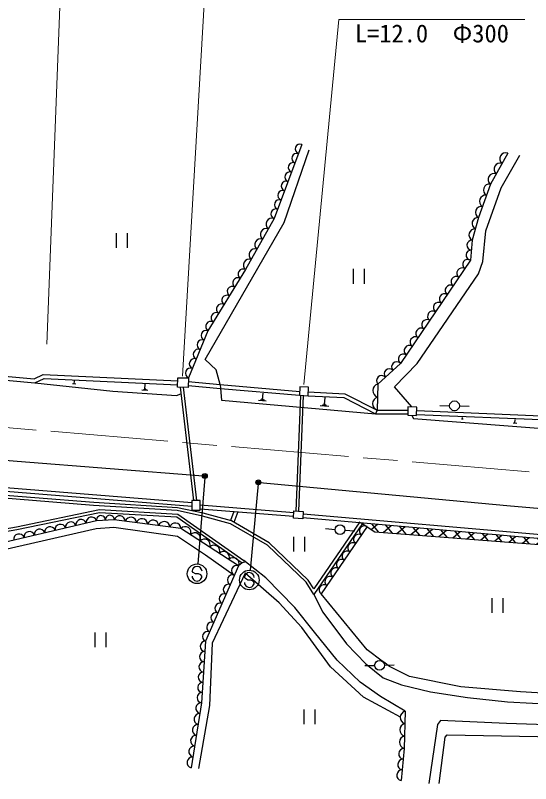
# Model space of a CAD drawing. Units: millimetres, scale not verified. Extents: x 40000 to 680000, y 20000 to 380000.
# Drawn here: x 279847 to 332422, y 240177 to 318496 of the extents above; entities that cross this region are included whole.
import ezdxf
from ezdxf.enums import TextEntityAlignment as Align

# ---------------------------------------------------------------- set-up
doc = ezdxf.new("R2010")
doc.units = ezdxf.units.MM
doc.header["$LTSCALE"] = 1000
doc.header["$PDMODE"] = 32
doc.header["$PDSIZE"] = 500
doc.linetypes.add('CHAIN', pattern=[18.5, 12, -1.5, 3.5, -1.5])
for name, color, linetype, lineweight in [('S-BGD', 7, 'Continuous', 25), ('S-BMK', 2, 'CHAIN', 13), ('S-STR-HTXT', 7, 'Continuous', 13), ('S-STR-STRC', 7, 'Continuous', 25)]:
    doc.layers.add(name, color=color, linetype=linetype, lineweight=lineweight)
doc.styles.add('ＭＳ ゴシック', font='')
doc.styles.get('ＭＳ ゴシック').set_extended_font_data('MS Gothic')

msp = doc.modelspace()

# ---------------------------------------------------------------- hatches: boundary and pattern name
at = {"layer": 'S-BGD'}
h = msp.add_hatch(dxfattribs=at)
h.set_pattern_fill('USER', color=256, style=0, pattern_type=2)
h.set_pattern_definition([(40, (357979, 262022), (-642.788, 766.044), []), (130, (357979, 262022), (-766.044, -642.788), [])])
h.paths.add_polyline_path([(357979, 262022, -0.68968), (358914, 262009, -0.02255), (358927, 261966), (361777, 261796), (360097, 262858), (340339, 264549), (340338, 264528), (339395, 264567), (339398, 264638), (315124, 266771), (316531, 265859), (333290, 264566), (338820, 264027), (341481, 263001)])

# ---------------------------------------------------------------- linework, layer by layer
for p, q in [((290127, 296283), (290127, 294783)), ((291252, 296283), (291252, 294783)), ((314307, 292644), (314307, 291144)), ((315432, 292644), (315432, 291144)), ((285855, 280914), (285890, 281236)), ((286016, 280896), (285693, 280931)), ((293148, 280385), (292990, 280396)), ((293069, 280391), (293103, 280894)), ((296666, 280586), (298018, 269036)), ((296968, 280582), (298319, 269041)), ((297488, 280756), (300786, 280467)), ((297492, 281157), (300753, 280872)), ((300753, 280872), (308858, 280163)), ((300753, 280872), (300786, 280467)), ((300786, 280467), (308837, 279763)), ((293375, 280244), (292746, 280286)), ((293222, 280317), (292908, 280338)), ((305065, 279352), (305121, 279991)), ((308925, 279758), (308453, 267959)), ((309224, 279742), (308753, 267938)), ((305451, 279158), (304652, 279227)), ((305258, 279255), (304859, 279290)), ((305165, 279344), (304966, 279361)), ((311500, 278812), (311280, 278831)), ((311390, 278821), (311451, 279526)), ((311815, 278607), (310934, 278683)), ((311602, 278714), (311162, 278752)), ((316779, 278249), (316598, 277892)), ((316779, 278249), (319892, 278264)), ((320805, 278204), (339714, 277424)), ((323155, 278717), (324154, 278699)), ((325154, 278681), (326154, 278663)), ((316598, 277892), (319882, 277864)), ((320788, 277804), (339697, 277024)), ((325541, 277323), (325360, 277337)), ((325450, 277330), (325464, 277511)), ((330811, 276913), (330841, 277289)), ((330999, 276898), (330623, 276928)), ((260077, 274755), (280018, 273059)), ((280018, 273059), (299026, 271554)), ((297863, 268416), (272119, 270485)), ((297856, 268818), (272128, 270886)), ((304793, 270876), (329998, 268529)), ((298700, 268599), (308254, 267829)), ((298707, 268197), (308222, 267430)), ((302134, 267921), (301789, 266985)), ((302548, 267887), (302151, 266809)), ((329998, 268529), (350034, 266769)), ((309182, 267293), (339398, 264638)), ((309211, 267692), (339414, 265038)), ((315733, 266376), (311059, 259523)), ((311482, 266179), (312479, 266100)), ((313476, 266022), (314473, 265943)), ((308218, 265346), (308218, 263846)), ((309343, 265346), (309343, 263846)), ((328466, 259096), (328466, 257596)), ((329591, 259096), (329591, 257596)), ((287970, 255575), (287970, 254075)), ((289095, 255575), (289095, 254075)), ((315503, 252205), (316503, 252229)), ((317336, 252614), (317266, 252666)), ((317563, 252445), (317336, 252614)), ((317503, 252253), (318503, 252277)), ((309274, 247740), (309274, 246240)), ((310399, 247740), (310399, 246240))]:
    msp.add_line(p, q, dxfattribs=at)
for points in [[(309083, 305346), (306240, 297782), (303340, 292574), (299497, 286348), (297497, 281549)], [(300753, 280872), (300320, 282377), (299208, 283421), (307276, 297397), (309839, 304792)], [(330083, 304459), (328309, 301294), (327109, 297886), (326466, 295573), (326292, 293556), (319128, 283017), (316833, 280913), (316779, 278249)], [(320300, 278578), (318529, 280635), (320831, 283009), (327117, 292164), (327534, 293417), (327847, 296547), (329412, 300929), (331316, 304241)], [(272825, 282924), (273494, 282200), (281768, 281456)], [(272473, 282717), (273304, 281816), (281838, 281048)], [(281768, 281456), (282701, 281888), (296411, 281237)], [(281838, 281048), (282780, 281484), (296407, 280837)], [(281838, 281048), (289806, 280183), (296275, 279748), (296727, 279905)], [(300786, 280467), (300886, 279252), (316598, 277892)], [(309718, 279716), (313364, 279527), (316598, 277892)], [(309739, 280116), (313469, 279922), (316779, 278249)], [(320295, 277718), (320480, 277416), (341106, 275811), (369903, 273366), (378302, 273188), (378772, 273292)], [(315005, 266858), (310299, 260020), (309738, 260919), (305755, 264726), (301899, 266955), (299002, 267750), (296398, 268304), (287858, 268844), (275769, 269801), (251447, 271585)], [(315252, 266688), (310286, 259473), (309504, 260728), (305574, 264485), (301783, 266676), (298931, 267458), (296357, 268006), (287837, 268545), (275747, 269501), (251447, 271284)], [(251447, 271094), (254711, 269655), (259964, 267588), (264311, 266116), (267615, 265235), (268809, 264997), (270391, 264806), (272061, 264875), (274513, 265119), (280008, 266075), (288442, 267832), (296319, 267362), (302979, 262684)], [(251823, 271256), (254827, 269932), (260067, 267870), (264398, 266403), (267683, 265527), (268856, 265294), (270403, 265107), (272040, 265175), (274472, 265416), (279951, 266370), (288420, 268134), (296422, 267657), (303152, 262930)], [(302616, 262386), (296738, 266177), (289939, 267058), (288131, 266977), (276506, 264264), (270353, 264000), (265475, 264928), (258328, 267458), (252659, 269797), (253298, 257194), (253624, 245530)], [(315124, 266771), (316531, 265859), (333290, 264566), (338820, 264027), (341481, 263001), (361777, 261796)], [(302186, 261407), (299263, 263483), (296376, 265384), (289907, 266271), (288082, 266167), (277491, 263741), (278333, 243180)], [(302616, 262386), (299237, 254688), (298855, 248415), (297779, 241787)], [(303329, 262790), (302979, 262684), (302616, 262386)], [(319634, 247560), (317104, 249046), (315017, 250507), (312696, 252776), (310374, 255620), (308366, 258124), (305419, 261149), (303152, 262930)], [(319154, 246951), (315381, 249003), (312007, 252098), (309068, 256080), (306747, 258610), (303304, 261618), (299939, 254498), (299652, 248159), (298530, 241716)], [(310286, 259473), (311236, 257659), (313648, 254413), (315604, 252381), (317378, 250973), (319256, 250243), (322212, 249547), (325985, 248956), (330072, 248521), (340262, 247965)], [(317266, 252666), (315740, 253805), (311059, 259523)], [(340482, 248993), (331396, 249547), (325292, 250043), (320049, 251086), (318024, 252101), (317563, 252445)], [(319634, 247560), (319515, 243763), (319214, 240493)], [(351185, 243468), (341389, 245433), (336094, 246112), (329957, 246320), (323228, 246607), (322903, 246201), (322042, 240203)], [(323086, 240177), (323686, 244899), (323917, 245154), (336829, 244928), (342646, 244119), (350754, 242289)]]:
    msp.add_lwpolyline(points, dxfattribs=at)
for points in [[(297497, 281549), (297486, 280576), (296404, 280589), (296415, 281562)], [(308837, 279763), (309718, 279716), (309764, 280580), (308883, 280627)], [(319879, 277728), (320786, 277707), (320806, 278566), (319899, 278587)], [(297853, 269034), (297868, 268052), (298709, 268065), (298693, 269047)], [(308264, 267973), (309227, 267903), (309175, 267187), (308213, 267256)]]:
    msp.add_lwpolyline(points, close=True, dxfattribs=at)
for centre in [(324654, 278690), (312977, 266061), (317003, 252241)]:
    msp.add_circle(centre, 500, dxfattribs=at)
for centre, radius, start, end in [((308910, 304871), 505, 69.97822, 248.82311), ((308555, 303926), 505, 69.97822, 248.82311), ((329888, 303875), 616, 71.55732, 229.90669), ((308199, 302980), 505, 69.97822, 248.82311), ((329297, 302820), 616, 71.55732, 229.90669), ((307844, 302035), 505, 69.97822, 248.82311), ((328705, 301765), 616, 71.55732, 229.90669), ((307488, 301089), 505, 69.97822, 248.82311), ((328215, 300689), 613, 81.20326, 240.00844), ((307133, 300144), 505, 69.97822, 248.82311), ((327815, 299553), 613, 81.20326, 240.00844), ((306778, 299198), 505, 69.97822, 248.82311), ((306422, 298253), 505, 69.97822, 248.82311), ((327415, 298417), 613, 81.20326, 240.00844), ((306042, 297210), 605, 70.91305, 230.87222), ((327054, 297278), 610, 84.85698, 244.05036), ((305462, 296168), 605, 70.91305, 230.87222), ((326733, 296122), 610, 84.85698, 244.05036), ((304882, 295126), 605, 70.91305, 230.87222), ((326428, 295068), 506, 85.7747, 264.37108), ((304302, 294085), 605, 70.91305, 230.87222), ((326341, 294060), 506, 85.7747, 264.37108), ((303722, 293043), 605, 70.91305, 230.87222), ((326020, 293099), 532, 59.23641, 232.35611), ((303085, 292117), 523, 60.84159, 235.78281), ((325423, 292221), 532, 59.23641, 232.35611), ((302536, 291227), 523, 60.84159, 235.78281), ((324826, 291342), 532, 59.23641, 232.35611), ((301987, 290338), 523, 60.84159, 235.78281), ((324229, 290464), 532, 59.23641, 232.35611), ((301438, 289449), 523, 60.84159, 235.78281), ((323632, 289586), 532, 59.23641, 232.35611), ((300889, 288559), 523, 60.84159, 235.78281), ((323035, 288708), 532, 59.23641, 232.35611), ((322438, 287829), 532, 59.23641, 232.35611), ((300340, 287670), 523, 60.84159, 235.78281), ((321841, 286951), 532, 59.23641, 232.35611), ((299791, 286781), 523, 60.84159, 235.78281), ((299316, 285860), 520, 69.62038, 245.13989), ((321244, 286073), 532, 59.23641, 232.35611), ((298916, 284900), 520, 69.62038, 245.13989), ((320647, 285195), 532, 59.23641, 232.35611), ((298516, 283941), 520, 69.62038, 245.13989), ((320050, 284316), 532, 59.23641, 232.35611), ((319453, 283438), 532, 59.23641, 232.35611), ((298116, 282981), 520, 69.62038, 245.13989), ((318759, 282652), 519, 44.64433, 220.37656), ((297716, 282021), 520, 69.62038, 245.13989), ((317994, 281951), 519, 44.64433, 220.37656), ((317229, 281249), 519, 44.64433, 220.37656), ((317013, 280243), 694, 105.04095, 252.61374), ((316986, 278911), 694, 105.04095, 252.61374), ((286555, 266564), 544, 17.81454, 188.45622), ((287612, 266810), 544, 17.81454, 188.45622), ((288581, 267042), 455, 356.86934, 188.26914), ((289485, 267083), 455, 356.86934, 188.26914), ((290496, 266909), 576, 0.23608, 164.99718), ((291629, 266762), 576, 0.23608, 164.99718), ((292762, 266615), 576, 0.23608, 164.99718), ((283385, 265824), 544, 17.81454, 188.45622), ((284442, 266070), 544, 17.81454, 188.45622), ((285499, 266317), 544, 17.81454, 188.45622), ((293895, 266468), 576, 0.23608, 164.99718), ((295029, 266321), 576, 0.23608, 164.99718), ((296162, 266174), 576, 0.23608, 164.99718), ((297179, 265786), 590, 335.92864, 138.42972), ((315457, 265937), 519, 57.78, 233.62941), ((280215, 265084), 544, 17.81454, 188.45622), ((281271, 265330), 544, 17.81454, 188.45622), ((282328, 265577), 544, 17.81454, 188.45622), ((298159, 265154), 590, 335.92864, 138.42972), ((314872, 265081), 519, 57.78, 233.62941), ((299139, 264522), 590, 335.92864, 138.42972), ((314288, 264224), 519, 57.78, 233.62941), ((300118, 263890), 590, 335.92864, 138.42972), ((301098, 263258), 590, 335.92864, 138.42972), ((302077, 262626), 590, 335.92864, 138.42972), ((313704, 263367), 519, 57.78, 233.62941), ((302429, 261894), 526, 69.14475, 243.46275), ((313120, 262511), 519, 57.78, 233.62941), ((312535, 261654), 519, 57.78, 233.62941), ((302006, 260932), 526, 69.14475, 243.46275), ((311951, 260797), 519, 57.78, 233.62941), ((301584, 259970), 526, 69.14475, 243.46275), ((311367, 259941), 519, 57.78, 233.62941), ((301162, 259008), 526, 69.14475, 243.46275), ((300739, 258045), 526, 69.14475, 243.46275), ((300317, 257083), 526, 69.14475, 243.46275), ((299895, 256121), 526, 69.14475, 243.46275), ((299472, 255159), 526, 69.14475, 243.46275), ((299230, 254164), 524, 89.16695, 263.85343), ((299166, 253118), 524, 89.16695, 263.85343), ((299102, 252073), 524, 89.16695, 263.85343), ((299038, 251027), 524, 89.16695, 263.85343), ((298975, 249981), 524, 89.16695, 263.85343), ((298911, 248936), 524, 89.16695, 263.85343), ((298827, 247852), 563, 87.20965, 254.34751), ((319765, 246922), 651, 101.60585, 254.79476), ((298648, 246748), 563, 87.20965, 254.34751), ((298469, 245643), 563, 87.20965, 254.34751), ((319725, 245656), 651, 101.60585, 254.79476), ((298289, 244538), 563, 87.20965, 254.34751), ((319686, 244391), 651, 101.60585, 254.79476), ((298110, 243434), 563, 87.20965, 254.34751), ((319514, 243213), 549, 89.89145, 259.57316), ((297931, 242329), 563, 87.20965, 254.34751), ((319413, 242123), 549, 89.89145, 259.57316), ((319313, 241034), 549, 89.89145, 259.57316)]:
    msp.add_arc(centre, radius, start, end, dxfattribs=at)
at = {"layer": 'S-BMK'}
msp.add_line((265023, 277660), (359684, 269641), dxfattribs=at)
at = {"layer": 'S-STR-HTXT'}
for p, q in [((283043, 284973), (284690, 327460)), ((296904, 281699), (299545, 326861)), ((309289, 280849), (312844, 318072)), ((312844, 318072), (331844, 318072))]:
    msp.add_line(p, q, dxfattribs=at)
at = {"layer": 'S-STR-STRC'}
for p, q in [((299163, 271392), (298464, 262570)), ((304630, 270741), (303810, 261929)), ((297990, 261714), (297891, 261832)), ((298235, 261574), (297990, 261714)), ((298536, 261572), (298235, 261574)), ((298781, 261460), (298536, 261572)), ((298887, 261324), (298781, 261460)), ((303322, 261073), (303222, 261191)), ((303567, 260934), (303322, 261073)), ((303867, 260932), (303567, 260934)), ((304112, 260820), (303867, 260932)), ((304218, 260684), (304112, 260820))]:
    msp.add_line(p, q, dxfattribs=at)
for centre, radius in [((299175, 271542), 150), ((299175, 271542), 120), ((299175, 271542), 90), ((299175, 271542), 60), ((299175, 271542), 30), ((304644, 270890), 150), ((304644, 270890), 120), ((304644, 270890), 90), ((304644, 270890), 60), ((304644, 270890), 30), ((298385, 261573), 1000), ((303717, 260933), 1000)]:
    msp.add_circle(centre, radius, dxfattribs=at)
for centre, start, end in [((298391, 261828), 359.55488, 179.55488), ((303722, 261188), 359.55488, 179.55488), ((298387, 261328), 179.55488, 359.55488), ((303718, 260688), 179.55488, 359.55488)]:
    msp.add_arc(centre, 500, start, end, dxfattribs=at)
for p in [(299175, 271542), (304644, 270890)]:
    msp.add_point(p, dxfattribs=at)

# ---------------------------------------------------------------- texts
at = {"layer": 'S-STR-HTXT', "style": 'ＭＳ ゴシック'}
msp.add_text('L=12.0\u3000Φ300', height=1833, dxfattribs=at).set_placement((322344, 317572), align=Align.TOP_CENTER)

doc.saveas('drawing.dxf')
